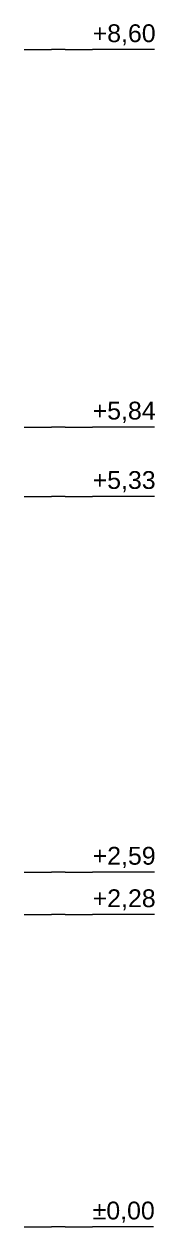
# Model space of a CAD drawing. Header units: millimetres. Extents: x -71878 to 121433, y -67383 to 83273.
# Drawn here: x 53141 to 54095, y -40837 to -32055 of the extents above; entities that cross this region are included whole.
import ezdxf

# ---------------------------------------------------------------- set-up
doc = ezdxf.new("R2010")
doc.units = ezdxf.units.MM
doc.header["$MEASUREMENT"] = 0
doc.layers.add('0_Pluma_Nº__1', color=7, linetype='Continuous', lineweight=0)
doc.layers.add('0_Pluma_Nº__23', color=7, linetype='Continuous', lineweight=5, true_color=0x646464)
doc.styles.add('Estilo_Generado_1', font='swiss.ttf')

# ---------------------------------------------------------------- blocks, each defined once
blk = doc.blocks.new('E-02 ELEVACION LATERAL DERECHA_STORY_MARKER')
at = {"layer": '0_Pluma_Nº__23', "linetype": 'Continuous'}
for p, q in [((-19704.5, 8595.3), (-19604.5, 8595.3)), ((-19604.5, 8595.3), (-19504.5, 8595.3)), ((-19404.5, 8595.3), (-19504.5, 8595.3)), ((-19404.5, 8595.3), (-19204.5, 8595.3)), ((-18753.4, 8595.3), (-19204.5, 8595.3)), ((-19704.5, 5840), (-19604.5, 5840)), ((-19604.5, 5840), (-19504.5, 5840)), ((-19404.5, 5840), (-19504.5, 5840)), ((-19404.5, 5840), (-19204.5, 5840)), ((-18753.4, 5840), (-19204.5, 5840)), ((-19704.5, 5333.4), (-19604.5, 5333.4)), ((-19604.5, 5333.4), (-19504.5, 5333.4)), ((-19404.5, 5333.4), (-19504.5, 5333.4)), ((-19404.5, 5333.4), (-19204.5, 5333.4)), ((-18753.4, 5333.4), (-19204.5, 5333.4)), ((-19704.5, 2590), (-19604.5, 2590)), ((-19604.5, 2590), (-19504.5, 2590)), ((-19404.5, 2590), (-19504.5, 2590)), ((-19404.5, 2590), (-19204.5, 2590)), ((-18753.4, 2590), (-19204.5, 2590)), ((-19704.5, 2280), (-19604.5, 2280)), ((-19604.5, 2280), (-19504.5, 2280)), ((-19404.5, 2280), (-19504.5, 2280)), ((-19404.5, 2280), (-19204.5, 2280)), ((-18753.4, 2280), (-19204.5, 2280)), ((-19704.5, 0), (-19604.5, 0)), ((-19604.5, 0), (-19504.5, 0)), ((-19404.5, 0), (-19504.5, 0)), ((-19404.5, 0), (-19204.5, 0)), ((-18759.7, 0), (-19204.5, 0))]:
    blk.add_line(p, q, dxfattribs=at)
at = {"layer": '0_Pluma_Nº__1', "char_height": 130, "attachment_point": 1, "style": 'Estilo_Generado_1'}
for s, insert in [('\\A1;{\\fArial|b0|i0|c0|p34;+8,60}', (-19204.5, 8780.1)), ('\\A1;{\\fArial|b0|i0|c0|p34;+5,84}', (-19204.5, 6024.8)), ('\\A1;{\\fArial|b0|i0|c0|p34;+5,33}', (-19204.5, 5518.2)), ('\\A1;{\\fArial|b0|i0|c0|p34;+2,59}', (-19204.5, 2774.8)), ('\\A1;{\\fArial|b0|i0|c0|p34;+2,28}', (-19204.5, 2464.8)), ('\\A1;{\\fArial|b0|i0|c0|p34;±0,00}', (-19204.5, 184.8))]:
    blk.add_mtext(s, dxfattribs=dict(at, insert=insert))

msp = doc.modelspace()

# ---------------------------------------------------------------- block references
at = {"linetype": 'Continuous', "lineweight": 0}
msp.add_blockref('E-02 ELEVACION LATERAL DERECHA_STORY_MARKER', (72845.285, -40836.883), dxfattribs=at)

doc.saveas('drawing.dxf')
